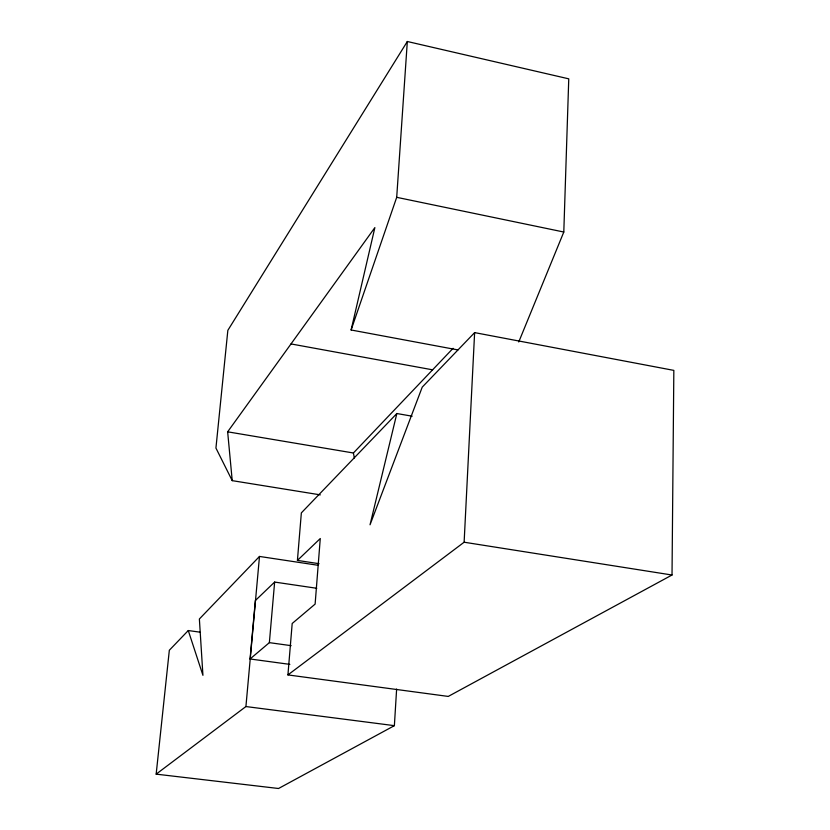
<?xml version="1.0" encoding="UTF-8"?>
<svg xmlns="http://www.w3.org/2000/svg" width="830" height="830" viewBox="0 0 830 830"><rect width="100%" height="100%" fill="white"/><g stroke="black" fill="none" stroke-linecap="round" stroke-linejoin="round"><path stroke-width="1.25" d="M319.062 563.695L297.42 560.416L320.276 538.525L315.12 604.095L292.191 623.486L287.927 674.915L448.252 696.422L672.02 575.014L673.836 370.388L474.625 332.612L422.231 387.133L370.035 524.788L396.854 413.527L412.157 416.204M518.75 341.97L563.798 232.026L568.758 78.84L407.323 41.5L227.845 330.35L215.935 448.065L232.224 480.643L320.318 494.867M287.927 674.915L464.126 542.218L474.625 332.612M199.833 632.138L188.275 630.541L169.33 650.253L156.165 774.141L278.538 788.5L394.375 725.659L396.626 689.045M457.973 349.928L351.111 329.987L396.699 197.322L407.323 41.5M297.42 560.416L301.352 512.888L396.854 413.527M289.857 664.374L250.069 658.979L269.366 642.648L274.637 582.069L316.78 588.283M250.069 658.979L255.36 600.536L274.637 582.069M156.165 774.141L245.919 706.548L259.489 556.442L318.108 565.292M351.111 329.987L374.87 227.596L227.648 431.818L232.224 480.643M354.337 457.984L353.414 452.993L453.087 348.31M259.489 556.442L199.376 618.993L202.935 675.33L188.275 630.541M245.919 706.548L394.375 725.659M269.366 642.648L291.164 645.667M464.126 542.218L672.02 575.014M227.648 431.818L353.414 452.993M291.008 343.931L432.606 369.827M396.699 197.322L563.798 232.026"/></g></svg>
